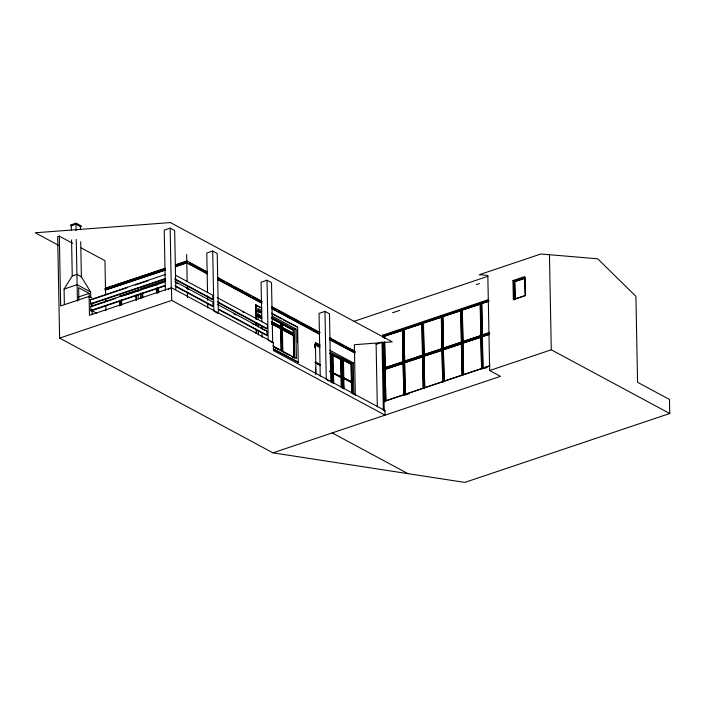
<?xml version="1.0" encoding="UTF-8"?>
<svg xmlns="http://www.w3.org/2000/svg" width="705" height="705" viewBox="0 0 705 705"><rect width="100%" height="100%" fill="white"/><g stroke="black" fill="none" stroke-linecap="round" stroke-linejoin="round"><path stroke-width="1.06" d="M165.199 279.021L90.698 304.252L90.39 299.519L90.786 299.96M165.331 285.772L90.83 311.002L90.742 306.305M266.428 324.608C267.609 322.564 268.059 329.491 266.516 328.75L218.409 302.798M266.701 331.024L267.23 335.219L266.631 335.421M64.367 304.384L64.076 289.076L72.254 275.955L71.558 239.885M76.087 230.658L75.964 224.102L80.775 226.693L81.242 225.988L76.061 223.203L70.447 225.098L70.817 225.829L76.431 223.943M70.456 225.635L76.069 223.749L81.251 226.534M72.633 243.304L59.326 236.149L57.669 236.713L59.617 338.118L272.932 452.839L464.815 482.414L669.75 413.509L669.477 399.462L637.567 382.304L635.91 296.356L597.717 258.797L540.902 253.994L479.277 274.712L487.825 275.435L489.658 370.522L500.471 376.338L272.932 452.839M175.801 289.588L174.664 230.561L170.152 228.138L164.23 230.13L165.384 290.248M72.254 275.955L76.924 274.386L81.383 276.783L90.637 291.967L90.742 297.431M64.076 289.076L77.109 284.688L90.637 291.967M214.769 311.628L218.374 313.566L217.219 253.448L212.716 251.024L206.785 253.016L207.543 292.628M78.334 297.034L89.2 293.386L89.279 297.51M164.926 270.297L105.151 290.072L105.124 288.451L165.155 268.27M175.51 264.789L186.895 260.965L207.182 271.866M105.124 288.451L164.891 268.675M176.356 264.816L186.781 261.317L186.649 254.531M105.151 290.072L165.19 269.892M175.536 266.411L186.922 262.586L207.208 273.487M175.351 266.79L186.816 262.939L207.173 273.884M91.817 297.845L89.112 296.391L60.665 305.952L59.326 236.149M90.328 299.722L165.701 274.377M92.849 299.273L126.918 287.816M135.184 285.04L148.605 280.528M90.407 303.776L165.781 278.431M165.085 280.502L140.436 288.786L141.696 289.464L157.647 284.573M136.056 290.575L119.462 296.153L120.361 296.638M90.46 306.472L165.834 281.136M121.401 296.285L134.884 291.755M91.941 306.367L115.691 298.382M126.019 294.91L141.502 289.711M154.924 285.19L164.221 282.07M90.54 310.526L164.882 285.534M59.617 338.118L171.72 300.418L385.045 415.148L384.956 410.557L273.531 350.632L273.381 342.524L171.482 287.728L89.473 315.302L89.112 296.391M168.345 289.253L171.306 288.257L170.152 228.138M273.381 342.524L272.668 342.762L271.513 282.643L267.01 280.22L261.079 282.212L261.837 321.824M255.906 319.259L255.633 304.992L261.89 307.953M272.227 318.907L280.846 323.331L280.907 326.574L271.355 321.647M282.053 324.194L293.465 330.125L293.289 333.447L293.227 330.204L282.053 324.194L282.115 327.428L292.363 332.945M331.5 381.802L330.786 382.039L329.482 313.813L324.97 311.39L319.048 313.381L320.246 376.109M282.115 327.428L293.527 333.368M271.399 323.806L280.951 328.733L281.374 350.887L273.919 346.878M293.571 335.527L282.159 329.596L293.571 335.527L293.994 357.673L291.896 356.756M273.663 349.451L298.25 362.255L297.58 327.138L283.604 320.035M271.628 317.312L294.17 329.429L295.827 328.874L296.4 358.589L272.729 345.855M353.593 321.48L487.913 276.316M392.518 312.782L399.682 310.367M476.404 284.573L479.471 283.542M314.862 347.9L315.038 344.533L319.4 346.878M512.976 280.572L513.875 281.057L514.236 299.969L513.337 299.484L512.976 280.572L524.828 276.589L525.19 295.501M513.875 281.057L524.74 277.409M525.234 279.303L525.542 295.51L515.117 299.017L514.606 281.63L525.031 278.123M514.606 281.63L525.216 278.219M382.833 337.272L382.789 335.157L488.565 299.599M382.789 335.157L383.696 335.642L488.856 300.286M384.463 338.382L384.419 336.214L402.617 330.257L403.216 361.727L385.027 367.684L384.542 342.727M403.859 329.676L422.048 323.718L422.656 355.188L404.644 361.242L403.859 329.676L422.048 323.718M423.291 323.146L441.489 317.188L442.088 348.658L424.075 354.712L423.291 323.146L441.489 317.188M442.731 316.607L460.92 310.649L461.528 342.119L443.515 348.173L442.731 316.607L460.92 310.649M462.163 310.077L480.361 304.119L480.96 335.589L462.947 341.643L462.163 310.077L480.361 304.119M489.605 332.681L482.202 335.007L481.603 303.538L488.821 301.114M384.419 336.214L402.617 330.257M481.603 303.538L489.006 301.211M329.543 353.531L331.526 354.386L331.861 371.949L329.878 371.086M340.991 359.48L332.91 355.338L340.991 359.48L341.326 377.034L333.245 372.901L333.121 366.318M377.316 406.794L376.109 344.075L382.031 342.084L382.938 342.568L384.243 410.795L384.956 410.557M345.758 346.807L354.95 351.346L354.985 352.967L329.305 339.572M513.337 299.484L525.542 295.51M330.248 352.236L352.068 363.242L353.258 362.846L353.866 394.483M343.458 373.324L343.441 360.07L351.284 364.291L351.628 381.854L343.546 377.713L351.628 381.854M343.212 360.158L351.284 364.291M329.896 371.632L331.87 372.487L332.073 382.974M333.245 372.901L341.326 377.034M333.439 382.877L333.491 373.359L341.343 377.58L341.52 387.019M326.988 379.378L326.283 379.616L324.97 311.39M333.262 373.438L341.343 377.58M351.636 382.392L343.555 378.25L351.636 382.392L351.839 392.879M385.027 367.684L403.216 361.727M404.458 361.145L422.656 355.188M423.899 354.615L442.088 348.658M443.33 348.076L461.528 342.119M462.771 341.546L480.96 335.589M482.202 335.007L489.429 332.584M384.331 368.733L489.49 333.377M385.053 369.305L403.251 363.348L403.85 394.818L385.838 400.872L385.053 369.305L403.251 363.348M404.494 362.767L422.683 356.809L423.291 388.279L405.278 394.333L404.494 362.767L422.683 356.809M423.925 356.236L442.123 350.279L442.722 381.749L424.71 387.803L423.925 356.236L442.123 350.279M443.366 349.698L444.15 381.264L443.366 349.698L461.555 343.74L462.163 375.21L445.146 380.929M462.797 343.168L480.995 337.21L481.594 368.68L463.582 374.734L462.797 343.168L480.995 337.21M489.208 366.115L482.837 368.098L482.238 336.629L489.455 334.205M443.542 349.795L461.555 343.74M482.238 336.629L489.64 334.302M490.063 365.675L384.066 401.339L384.965 401.824L383.82 342.048M409.517 393.566L404.397 395.285L403.128 329.112M484.141 368.477L487.137 367.472M489.658 370.522L551.284 349.795L669.75 413.509M382.031 342.084L383.344 410.31L384.058 410.072M481.594 368.68L480.81 337.113M462.163 375.21L461.378 343.643M376.109 344.075L377.008 344.56M442.722 381.749L441.938 350.182M217.801 277.585L262.234 301.476M271.892 306.675L320.185 332.645M329.843 337.836L354.95 351.346M423.291 388.279L422.506 356.712M189.689 262.877L206.168 271.742M217.801 277.999L224.587 281.648M226.525 282.687L232.342 285.816M234.28 286.856L243.005 291.553M244.943 292.593L250.76 295.721M252.698 296.761L261.423 301.458M272.086 307.186L276.933 309.795M278.872 310.843L299.228 321.788M301.167 322.828L317.647 331.694M329.279 337.951L336.065 341.599M338.003 342.639L343.82 345.767M217.836 279.206L262.26 303.097M271.918 308.288L319.25 333.747M329.869 339.457L354.985 352.967M217.836 279.621L261.449 303.079M272.112 308.808L319.612 334.355M271.54 313.135L297.58 327.138M255.633 304.992L260.453 307.591M272.024 313.813L281.674 319.004M261.749 310.544L257.959 308.508L258.171 319.515M272.156 316.148L295.827 328.874M258.101 310.033L261.714 311.971M257.977 311.037L261.705 313.038M271.531 318.325L280.846 323.331M257.739 311.117L261.467 313.117M320.123 345.027L315.391 342.48L315.999 374.117M329.587 350.121L353.258 362.846M315.153 343.388L319.885 345.935M343.256 359.435L351.46 363.851M314.8 344.613L320.035 347.424M258.039 314.28L261.767 316.281M271.592 321.568L280.907 326.574M329.869 352.967L331.694 353.945M332.954 354.624L341.158 359.039M257.801 314.36L261.529 316.36M329.781 353.452L331.526 354.386M257.307 314.95L261.811 317.373M271.733 322.714L294.276 334.831M258.083 316.439L261.802 318.44M271.637 323.727L280.951 328.733M403.85 394.818L403.066 363.251M257.845 316.519L261.564 318.519M175.633 275.267L212.725 295.21L212.804 299.264L174.752 278.801M217.237 297.642L267.019 324.415M242.379 311.68L244.3 312.712M217.307 301.687L267.098 328.468M175.122 279.524L212.637 299.695M174.805 281.507L212.857 301.969L212.936 306.023L174.884 285.56M217.36 304.393L267.151 331.165M176.135 282.74L178.065 283.771M186.719 288.433L188.64 289.464M233.849 313.778L235.778 314.809M252.126 323.604L254.056 324.644M260.788 328.266L264.631 330.328M218.4 308.957L267.23 335.219M176.215 286.794L212.769 306.446M219.502 310.068L265.67 334.901M315.373 362.088L320.608 364.899M315.135 362.167L320.37 364.978M315.382 362.626L320.616 365.437M315.153 362.705L320.378 365.525M330.116 371.006L331.861 371.949M330.125 371.553L331.87 372.487M269.962 341.308L271.769 342.277M290.266 355.673L282.82 351.663L282.388 329.517M292.134 356.677L293.994 357.673M273.681 346.957L278.343 349.46M283.516 352.244L287.235 354.245M273.179 348.772L298.25 362.255M327.182 380.101L328.988 381.07M383.344 410.31L384.243 410.795M81.19 247.904L104.948 260.691L105.486 288.645M58.497 245.269L35.25 232.773L170.425 222.586L392.227 341.863L354.351 344.719L354.483 351.504M89.2 293.386L78.634 287.702L78.872 300.066M332.187 432.914L407.922 473.645M91.888 310.702L96.682 313.214M549.451 254.717L551.284 349.795M525.049 279.206L525.366 295.413M514.782 281.727L515.117 299.017M481.779 303.635L482.387 335.104M482.414 336.726L483.022 368.195M480.872 302.974L482.141 369.147M480.175 304.022L480.784 335.492M462.348 310.174L462.947 341.643M462.982 343.264L463.582 374.734M461.44 309.504L462.709 375.686M460.744 310.552L461.343 342.022M442.907 316.704L443.515 348.173M442 316.043L443.269 382.216M441.304 317.091L441.912 348.561M423.476 323.243L424.075 354.712M424.11 356.333L424.71 387.803M422.568 322.573L423.837 388.755M421.872 323.621L422.471 355.091M404.036 329.773L404.644 361.242M404.67 362.863L405.278 394.333M402.432 330.16L403.04 361.63M384.604 336.311L384.639 338.479M384.701 341.74L385.203 367.781M385.238 369.402L385.838 400.872M383.696 335.642L383.731 337.774M354.509 353.126L355.329 395.637M352.068 363.242L352.659 393.787M351.055 364.37L351.39 381.934M351.398 382.471L351.601 392.958M343.441 360.07L343.784 377.633M343.793 378.171L343.996 388.658M343.696 385.591L343.758 388.737M342.604 358.149L343.194 388.693M341.775 358.431L342.339 387.882M340.753 359.559L341.088 377.122M341.105 377.66L341.282 387.098M333.148 355.258L333.483 372.822M333.491 373.359L333.676 382.797M332.311 353.337L332.875 382.797M331.288 354.465L331.623 372.029M331.632 372.566L331.817 382.004M315.038 344.533L315.1 347.821M315.488 367.869L315.611 374.161M297.149 329.491L297.404 342.665M294.17 329.429L294.716 358.087M293.333 335.606L293.756 357.752M282.291 324.106L282.352 327.349M282.361 340.136L282.582 351.742M281.542 322.643L282.097 351.301M280.608 323.41L280.669 326.653M280.713 328.821L281.136 350.967M267.01 280.22L268.164 340.339M261.925 326.23L261.969 328.433M262.048 332.83L262.137 337.237M258.259 323.912L258.321 327.217M258.382 330.522L258.471 334.919M256.109 304.833L256.382 319.101M256.461 323.489L256.505 325.684M256.594 330.072L256.655 333.368M255.968 322.555L256.03 325.842M256.091 329.138L256.179 333.527M212.716 251.024L213.871 311.143M207.614 295.933L207.693 300.33M207.755 303.635L207.843 308.032M186.895 260.965L186.922 262.586M186.816 262.939L187.169 281.365M187.248 285.71L187.31 288.962M187.371 292.214L187.477 297.633M171.482 287.728L171.72 300.418M158.616 288.415L158.696 292.654M158.431 288.319L158.51 292.557M157.709 287.816L157.814 293.218M157.162 287.525L157.268 292.927M156.651 288.609L156.73 292.839M156.466 288.512L156.554 292.742M142.666 293.306L142.745 297.536M142.481 293.209L142.569 297.439M141.784 293.782L141.864 298.109M140.515 293.104L140.621 298.515M138.391 288.16L138.436 290.319M138.03 287.966L138.092 291.2M138.162 294.443L138.242 298.77M136.135 294.937L136.241 300.392M136.091 295.686L136.171 299.986M121.56 299.643L121.657 305.018M121.375 299.546L121.48 304.921M120.449 301L120.529 305.362M119.55 300.515L119.656 305.97M105.512 290.266L105.6 294.584M105.68 298.902L105.724 301.053M105.803 305.371L105.909 310.764M91.914 303.097L91.976 306.252M92.038 309.398L92.135 314.65M80.414 226.499L80.476 229.777M80.714 241.797L81.383 276.783M76.061 223.203L76.069 223.749M76.255 239.4L77.427 301.088M71.284 225.67L71.372 230.042"/></g></svg>
